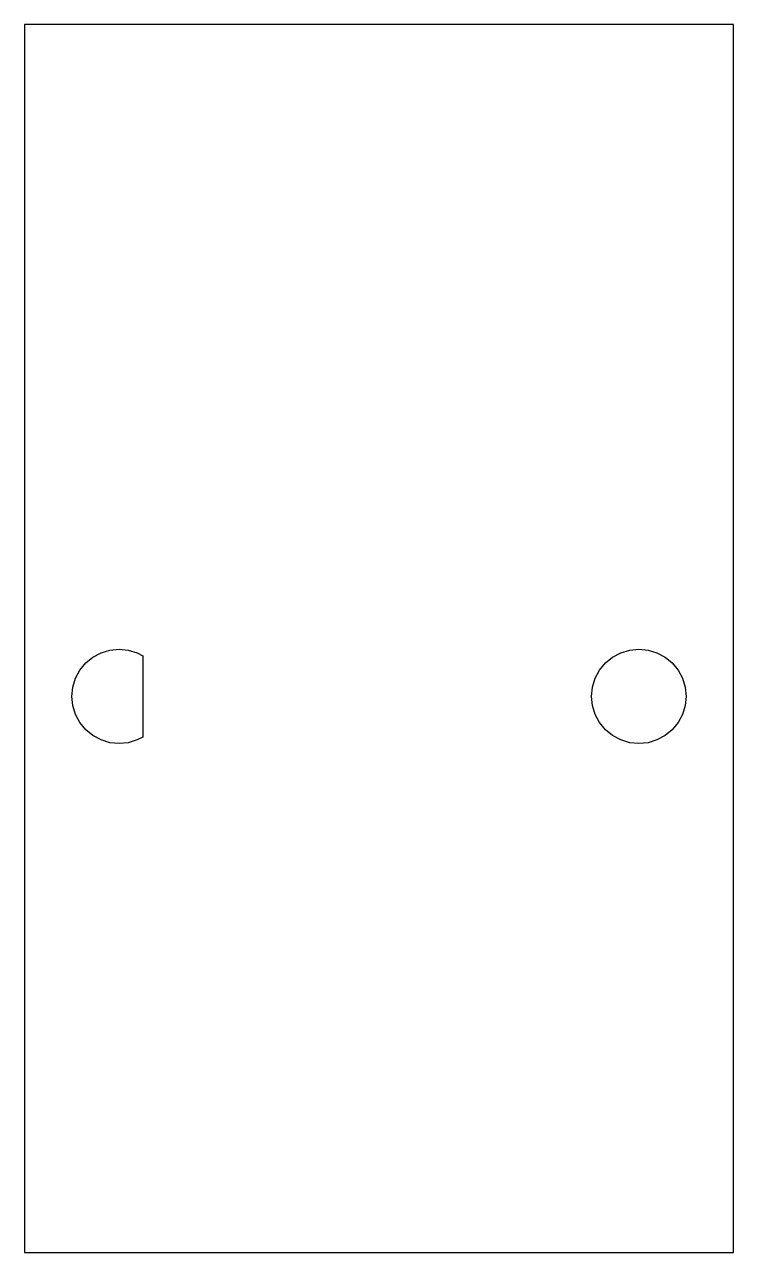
# Model space of a CAD drawing. Header units: metres. Extents: x 0 to 30, y -49.5 to 2.5.
import ezdxf

# ---------------------------------------------------------------- set-up
doc = ezdxf.new("R2010")
doc.units = ezdxf.units.M

msp = doc.modelspace()

# ---------------------------------------------------------------- linework, layer by layer
for p, q in [((30, 2.45), (0, 2.45)), ((0, 2.45), (0, -49.55)), ((30, -49.55), (30, 2.45)), ((2.58578, -24.5858), (2.88885, -24.3371)), ((2.88885, -24.3371), (3.23462, -24.1522)), ((3.23462, -24.1522), (3.60982, -24.0384)), ((3.60982, -24.0384), (4, -24)), ((4, -24), (4.39017, -24.0384)), ((4.39017, -24.0384), (4.76537, -24.1522)), ((4.76537, -24.1522), (5, -24.2776)), ((5, -24.2776), (5, -27.7223)), ((24.5858, -24.5858), (24.8889, -24.3371)), ((24.8889, -24.3371), (25.2346, -24.1522)), ((25.2346, -24.1522), (25.6098, -24.0384)), ((25.6098, -24.0384), (26, -24)), ((26, -24), (26.3902, -24.0384)), ((26.3902, -24.0384), (26.7654, -24.1522)), ((26.7654, -24.1522), (27.1111, -24.3371)), ((27.1111, -24.3371), (27.4142, -24.5858)), ((2.15224, -25.2346), (2.33705, -24.8889)), ((2.33705, -24.8889), (2.58578, -24.5858)), ((24.1522, -25.2346), (24.3371, -24.8889)), ((24.3371, -24.8889), (24.5858, -24.5858)), ((27.4142, -24.5858), (27.6629, -24.8889)), ((27.6629, -24.8889), (27.8477, -25.2346)), ((2.03842, -25.6098), (2.15224, -25.2346)), ((24.0384, -25.6098), (24.1522, -25.2346)), ((27.8477, -25.2346), (27.9616, -25.6098)), ((2, -26), (2.03842, -25.6098)), ((2.03842, -26.3902), (2, -26)), ((24, -26), (24.0384, -25.6098)), ((24.0384, -26.3902), (24, -26)), ((27.9616, -25.6098), (28, -26)), ((28, -26), (27.9616, -26.3902)), ((2.15224, -26.7654), (2.03842, -26.3902)), ((24.1522, -26.7654), (24.0384, -26.3902)), ((27.9616, -26.3902), (27.8477, -26.7654)), ((2.33705, -27.1111), (2.15224, -26.7654)), ((24.3371, -27.1111), (24.1522, -26.7654)), ((27.8477, -26.7654), (27.6629, -27.1111)), ((2.58578, -27.4142), (2.33705, -27.1111)), ((2.88885, -27.6629), (2.58578, -27.4142)), ((24.5858, -27.4142), (24.3371, -27.1111)), ((24.8889, -27.6629), (24.5858, -27.4142)), ((27.4142, -27.4142), (27.1111, -27.6629)), ((27.6629, -27.1111), (27.4142, -27.4142)), ((3.23462, -27.8477), (2.88885, -27.6629)), ((3.60982, -27.9616), (3.23462, -27.8477)), ((4, -28), (3.60982, -27.9616)), ((4.39017, -27.9616), (4, -28)), ((4.76537, -27.8477), (4.39017, -27.9616)), ((5, -27.7223), (4.76537, -27.8477)), ((25.2346, -27.8477), (24.8889, -27.6629)), ((25.6098, -27.9616), (25.2346, -27.8477)), ((26, -28), (25.6098, -27.9616)), ((26.3902, -27.9616), (26, -28)), ((26.7654, -27.8477), (26.3902, -27.9616)), ((27.1111, -27.6629), (26.7654, -27.8477)), ((0, -49.55), (30, -49.55))]:
    msp.add_line(p, q)

doc.saveas('drawing.dxf')
